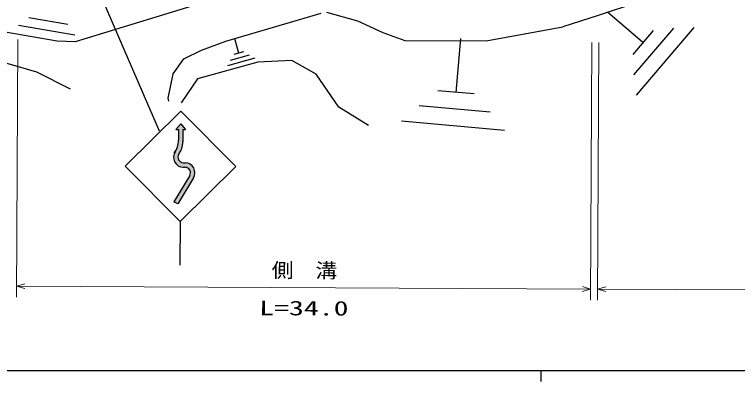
# Model space of a CAD drawing. Units: millimetres, scale not verified. Extents: x 40000 to 680000, y 20000 to 380000.
# Drawn here: x 320346 to 385790, y 204000 to 237234 of the extents above; entities that cross this region are included whole.
import ezdxf
from ezdxf.enums import TextEntityAlignment as Align

# ---------------------------------------------------------------- set-up
doc = ezdxf.new("R2010")
doc.units = ezdxf.units.MM
doc.header["$LTSCALE"] = 1000
for name, color, linetype, lineweight in [('M-BGD', 7, 'Continuous', 25), ('M-STR-HTXT', 7, 'Continuous', 13), ('M-STR-STRC', 7, 'Continuous', 25), ('M-TTL-BAND', 7, 'Continuous', 25)]:
    doc.layers.add(name, color=color, linetype=linetype, lineweight=lineweight)
doc.styles.add('ＭＳ ゴシック', font='')
doc.styles.get('ＭＳ ゴシック').set_extended_font_data('MS Gothic')

msp = doc.modelspace()

# ---------------------------------------------------------------- hatches: boundary and pattern name
at = {"layer": 'M-STR-STRC'}
msp.add_hatch(color=256, dxfattribs=at).paths.add_polyline_path([(335123, 220074), (336551, 222436), (336678, 222826), (336646, 223153), (336445, 223509), (336278, 223652), (335974, 223780), (335687, 223803), (335376, 223882), (335201, 224072), (335149, 224232), (335153, 224401), (335183, 224500), (335248, 224613), (335356, 224795), (335434, 224960), (335535, 225281), (335568, 225465), (335582, 225618), (335591, 226819), (335841, 226818), (335393, 227326), (334940, 226823), (335191, 226821), (335185, 225842), (335140, 225427), (335043, 225111), (334901, 224825), (334844, 224735), (334775, 224541), (334746, 224246), (334793, 224009), (334886, 223819), (335007, 223668), (335173, 223537), (335565, 223408), (335742, 223402), (336064, 223314), (336188, 223192), (336267, 223021), (336254, 222738), (336185, 222603), (334781, 220281)])

# ---------------------------------------------------------------- linework, layer by layer
at = {"layer": 'M-BGD'}
for p, q in [((341768, 239642), (325852, 234752)), ((376635, 238281), (373173, 237154)), ((321651, 236962), (325175, 236358)), ((339488, 234826), (348104, 237365)), ((348594, 237440), (351406, 236651)), ((373173, 237154), (369967, 236121)), ((377230, 234698), (374026, 237433)), ((324207, 234814), (312582, 236807)), ((351406, 236651), (353683, 235601)), ((325809, 235365), (320710, 236240)), ((353683, 235601), (355691, 234871)), ((363050, 234860), (369967, 236121)), ((378150, 235777), (376309, 233620)), ((376399, 231760), (380014, 235996)), ((381848, 236055), (376616, 229924)), ((340641, 233739), (340280, 235042)), ((360312, 230183), (360753, 235051)), ((325852, 234752), (324207, 234814)), ((337285, 233986), (339488, 234826)), ((355691, 234871), (363050, 234860)), ((335683, 233203), (337285, 233986)), ((341079, 233860), (340202, 233618)), ((334703, 231869), (335683, 233203)), ((342112, 233269), (339619, 232580)), ((339891, 233107), (341614, 233583)), ((345456, 233078), (342367, 232910)), ((347663, 231828), (345456, 233078)), ((322373, 232017), (319580, 232832)), ((342367, 232910), (336918, 231404)), ((325407, 230460), (322373, 232017)), ((334254, 229648), (334703, 231869)), ((349707, 228844), (347663, 231828)), ((336918, 231404), (335443, 229240)), ((361951, 230035), (358674, 230332)), ((334322, 229376), (334254, 229648)), ((352397, 227178), (349707, 228844)), ((356973, 228999), (363409, 228417)), ((364695, 226719), (355380, 227562))]:
    msp.add_line(p, q, dxfattribs=at)
at = {"layer": 'M-STR-HTXT'}
for p, q in [((320656, 234975), (320533, 211647)), ((372489, 211373), (372612, 234702)), ((373233, 234699), (373110, 211370)), ((320538, 212647), (372494, 212373)), ((373115, 212370), (453354, 211948))]:
    msp.add_line(p, q, dxfattribs=at)
for points in [[(321287, 212427), (320538, 212647), (321289, 212857)], [(371745, 212593), (372494, 212373), (371743, 212164)], [(373864, 212151), (373115, 212370), (373866, 212580)]]:
    msp.add_lwpolyline(points, dxfattribs=at)
at = {"layer": 'M-STR-STRC'}
for p, q in [((323279, 250215), (333430, 226709)), ((335399, 228485), (330373, 223511)), ((340373, 223458), (335399, 228485)), ((334940, 226823), (335393, 227326)), ((335393, 227326), (335841, 226818)), ((334940, 226823), (335191, 226821)), ((335191, 226821), (335185, 225842)), ((335591, 226819), (335585, 225713)), ((335591, 226819), (335841, 226818)), ((335213, 224562), (335236, 224595)), ((330373, 223511), (335347, 218485)), ((335347, 218485), (340373, 223458)), ((335626, 223405), (335791, 223401)), ((335634, 223805), (335799, 223801)), ((336209, 222643), (334781, 220281)), ((336551, 222436), (335123, 220074)), ((335123, 220074), (334781, 220281)), ((335347, 218485), (335326, 214522))]:
    msp.add_line(p, q, dxfattribs=at)
for centre, radius, start, end in [((333185, 225852), 2000, 324.5179, 359.6986), ((333585, 225723), 2000, 324.5179, 359.6986), ((335644, 224304), 900, 144.51791, 268.86828), ((335644, 224304), 500, 144.51791, 268.86828), ((335781, 222901), 500, 328.83179, 88.86828), ((335781, 222901), 900, 328.83179, 88.86828)]:
    msp.add_arc(centre, radius, start, end, dxfattribs=at)
at = {"layer": 'M-TTL-BAND'}
for p, q in [((40000, 205000), (579000, 205000)), ((368000, 205000), (368000, 204000))]:
    msp.add_line(p, q, dxfattribs=at)

# ---------------------------------------------------------------- texts
at = {"layer": 'M-STR-HTXT', "style": 'ＭＳ ゴシック'}
for s, width, p in [('側\u3000溝', 1.1, (343619, 213025)), ('L=34.0', 1.5, (342493, 209614))]:
    msp.add_text(s, height=1320, rotation=359.699, dxfattribs=dict(at, width=width)).set_placement(p, align=Align.BOTTOM_LEFT)

doc.saveas('drawing.dxf')
